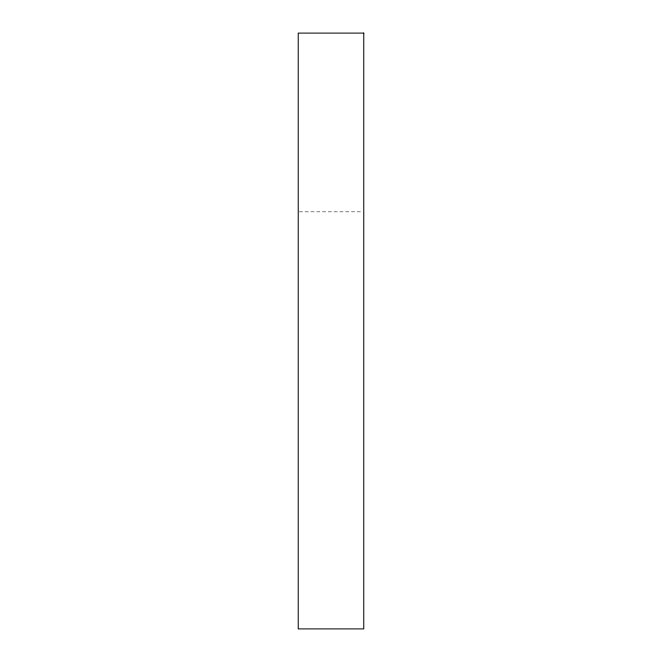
<?xml version="1.0" encoding="UTF-8"?>
<svg xmlns="http://www.w3.org/2000/svg" width="662" height="662" viewBox="0 0 662 662"><rect width="100%" height="100%" fill="white"/><g stroke="black" fill="none" stroke-linecap="round" stroke-linejoin="round"><path stroke-width="0.5" stroke-dasharray="3.31 2.48" d="M299.257 211.84L362.743 211.84"/><path stroke-width="0.99" d="M363.769 33.1L298.231 33.1L298.231 628.9L363.769 628.9L363.769 33.1"/></g></svg>
